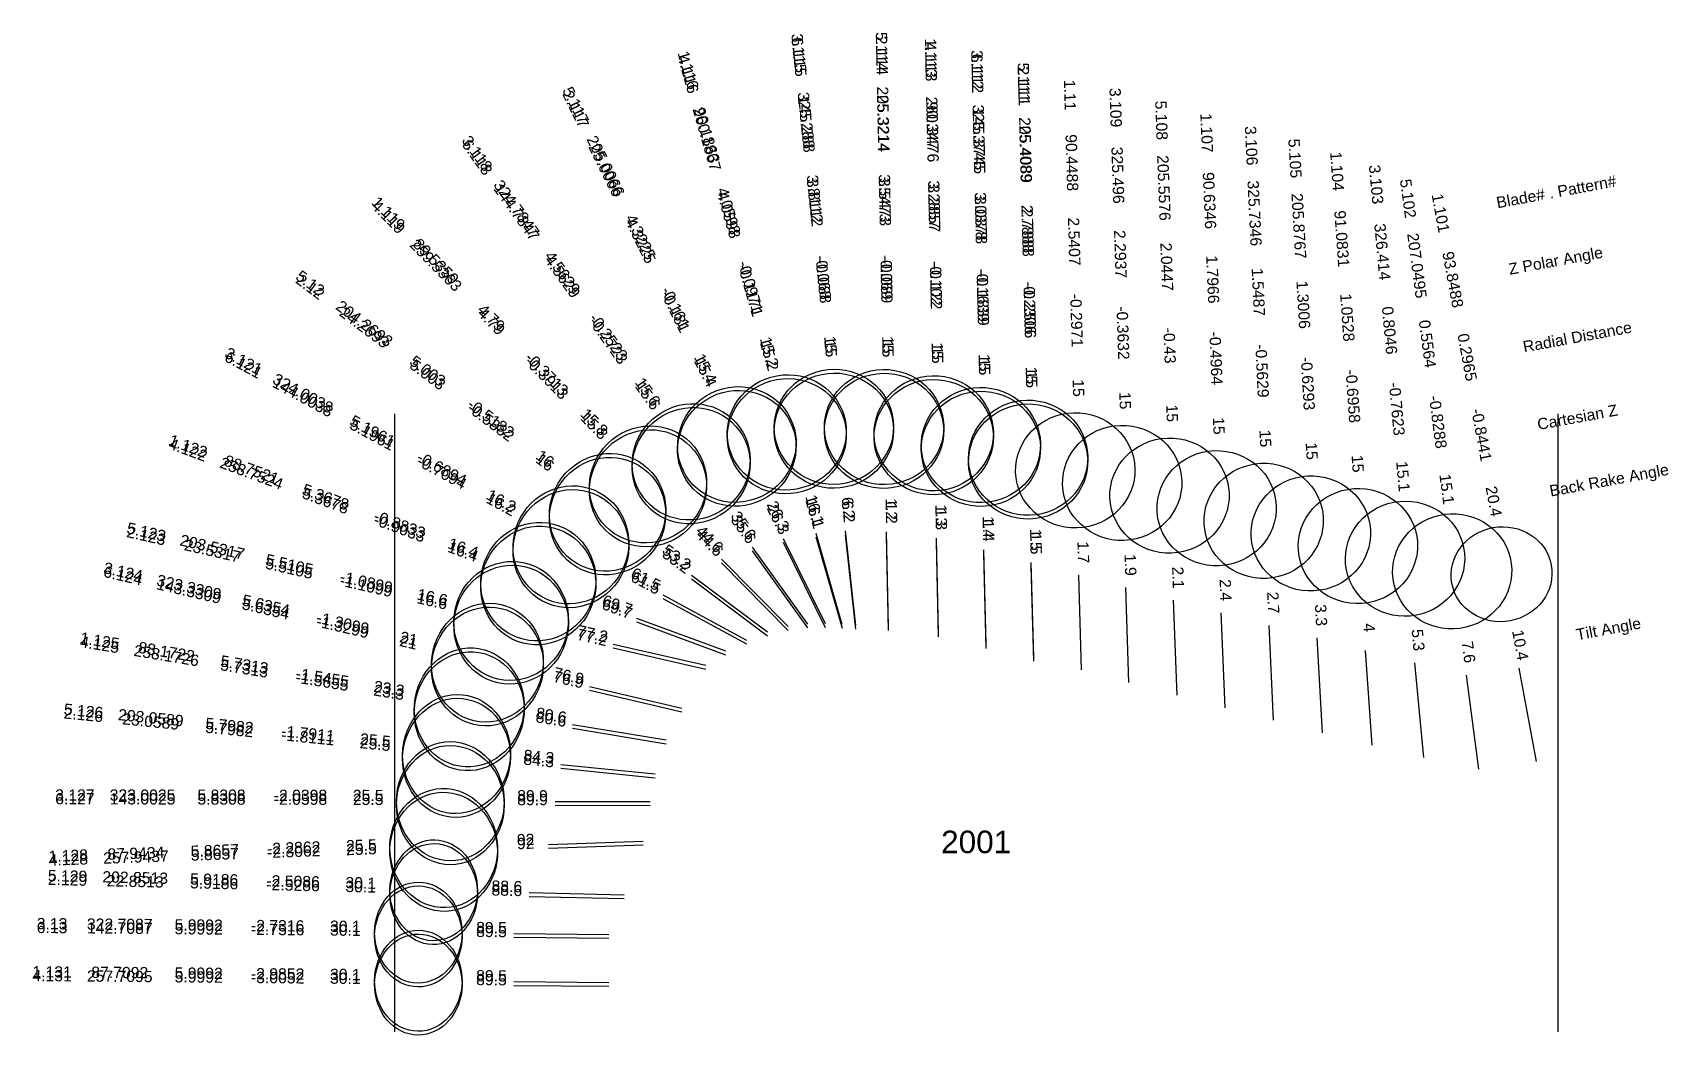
# Model space of a CAD drawing. Header units: inches. Extents: x 27.97 to 36.58, y 14.73 to 20.01.
import ezdxf
from ezdxf.enums import TextEntityAlignment as Align

# ---------------------------------------------------------------- set-up
doc = ezdxf.new("R2010")
doc.units = ezdxf.units.IN
doc.header["$MEASUREMENT"] = 0
for name, color, linetype, true_color in [('Blade_1', 30, 'Continuous', 0xff7f00), ('Blade_2', 7, 'Continuous', 0xcccc00), ('Blade_3', 7, 'Continuous', 0x00cc00), ('Blade_4', 7, 'Continuous', 0x00cccc), ('Blade_5', 7, 'Continuous', 0x0066cc), ('Blade_6', 190, 'Continuous', 0x7f00ff)]:
    doc.layers.add(name, color=color, linetype=linetype, true_color=true_color)
doc.styles.get("Standard").update_dxf_attribs({"font": 'arial.ttf'})

msp = doc.modelspace()

# ---------------------------------------------------------------- linework, layer by layer
for p, q in [((29.875, 18), (29.875, 14.7457)), ((36, 18), (36, 14.7457))]:
    msp.add_line(p, q)
at = {"layer": 'Blade_1'}
for p, q in [((32.0928, 17.3729), (32.2311, 16.8924)), ((32.7268, 17.3466), (32.7381, 16.8468)), ((31.5972, 17.236), (31.9482, 16.8799)), ((33.4754, 17.1516), (33.49, 16.6518)), ((31.1494, 16.9253), (31.6183, 16.7517)), ((34.2262, 16.9526), (34.2468, 16.453)), ((34.986, 16.7541), (35.0212, 16.2553)), ((35.7948, 16.6607), (35.8855, 16.169)), ((30.8128, 16.3647), (31.3061, 16.2832)), ((30.6855, 15.7332), (31.1852, 15.7508)), ((30.5043, 15.0103), (31.0043, 15.0058))]:
    msp.add_line(p, q, dxfattribs=at)
for centre, major_axis, ratio in [((31.9402, 17.9029), (0.3017, 0.0869), 0.965073), ((32.7143, 17.898), (0.3139, 0.0071), 0.965908), ((33.4593, 17.7029), (0.3139, 0.0092), 0.965896), ((31.21, 17.6287), (0.2236, 0.2204), 0.962042), ((34.2034, 17.5036), (0.3137, 0.013), 0.965867), ((34.9472, 17.3042), (0.3132, 0.0221), 0.965753), ((30.6322, 17.1167), (0.109, 0.2945), 0.959196), ((35.7035, 17.1559), (0.2616, 0.0482), 0.937573), ((30.2687, 16.4545), (0.0511, 0.3098), 0.918722), ((30.1343, 15.7138), (-0.0111, 0.3138), 0.902252), ((30.0008, 15.0148), (0.0024, 0.266), 0.865088)]:
    msp.add_ellipse(centre, major_axis=major_axis, ratio=ratio, dxfattribs=at)
at = {"layer": 'Blade_2'}
for p, q in [((31.9215, 17.3244), (32.1426, 16.876)), ((32.4642, 17.3596), (32.4747, 16.8597)), ((33.2259, 17.1981), (33.2392, 16.6983)), ((31.4386, 17.1315), (31.839, 16.832)), ((31.0272, 16.7675), (31.5147, 16.6564)), ((30.7505, 16.1338), (31.248, 16.0839)), ((30.5848, 15.4594), (31.0847, 15.4475))]:
    msp.add_line(p, q, dxfattribs=at)
for centre, major_axis, ratio in [((32.4527, 17.911), (0.3139, 0.0066), 0.965911), ((31.6775, 17.819), (0.2816, 0.1389), 0.9641), ((33.2112, 17.7494), (0.3139, 0.0084), 0.965901), ((30.997, 17.4618), (0.1881, 0.2514), 0.96104), ((30.4895, 16.8901), (0.0698, 0.3061), 0.958375), ((30.2018, 16.1889), (0.0314, 0.3124), 0.90245), ((30.0814, 15.4714), (0.0063, 0.2659), 0.865255)]:
    msp.add_ellipse(centre, major_axis=major_axis, ratio=ratio, dxfattribs=at)
at = {"layer": 'Blade_3'}
for p, q in [((32.2484, 17.3837), (32.3024, 16.8867)), ((31.7581, 17.2992), (32.0491, 16.8927)), ((32.9757, 17.2848), (32.9879, 16.7849)), ((33.7241, 17.0856), (33.7403, 16.5858)), ((31.2887, 17.0477), (31.7283, 16.8094)), ((34.4776, 16.8862), (34.5015, 16.3868)), ((35.2459, 16.6885), (35.2918, 16.1906)), ((30.9017, 16.5647), (31.3885, 16.4509)), ((30.7207, 15.9592), (31.2207, 15.9584)), ((30.5043, 15.2639), (31.0043, 15.2594))]:
    msp.add_line(p, q, dxfattribs=at)
for centre, major_axis, ratio in [((32.1888, 17.932), (0.3122, 0.0339), 0.965729), ((31.4371, 17.7477), (0.2553, 0.1828), 0.963077), ((32.9622, 17.8361), (0.3139, 0.0077), 0.965905), ((33.7063, 17.6368), (0.3138, 0.0101), 0.96589), ((34.4513, 17.4371), (0.3136, 0.015), 0.965846), ((30.8039, 17.3106), (0.1497, 0.276), 0.960089), ((35.1954, 17.2377), (0.3127, 0.0288), 0.965632), ((30.3646, 16.6901), (0.0714, 0.3058), 0.933584), ((30.1692, 15.9602), (0.0005, 0.314), 0.902392), ((30.0008, 15.2684), (0.0024, 0.266), 0.865091)]:
    msp.add_ellipse(centre, major_axis=major_axis, ratio=ratio, dxfattribs=at)
at = {"layer": 'Blade_4'}
for p, q in [((32.0929, 17.353), (32.2313, 16.8725)), ((32.7268, 17.3266), (32.7381, 16.8268)), ((31.5972, 17.216), (31.9483, 16.86)), ((31.1494, 16.9052), (31.6183, 16.7315)), ((30.8128, 16.3448), (31.3062, 16.2635)), ((30.6855, 15.7132), (31.1852, 15.7308)), ((30.5043, 14.9903), (31.0042, 14.9858))]:
    msp.add_line(p, q, dxfattribs=at)
for centre, major_axis, ratio in [((31.9402, 17.8829), (0.3017, 0.0869), 0.96507), ((32.7143, 17.878), (0.3139, 0.0071), 0.965908), ((31.21, 17.6087), (0.2236, 0.2205), 0.962039), ((30.6322, 17.0967), (0.109, 0.2945), 0.959202), ((30.2687, 16.4345), (0.0511, 0.3098), 0.918706), ((30.1343, 15.6938), (-0.0111, 0.3138), 0.90225), ((30.0008, 14.9948), (0.0024, 0.266), 0.865085)]:
    msp.add_ellipse(centre, major_axis=major_axis, ratio=ratio, dxfattribs=at)
at = {"layer": 'Blade_5'}
for p, q in [((31.9214, 17.3444), (32.1426, 16.8959)), ((32.4642, 17.3796), (32.4747, 16.8797)), ((31.4387, 17.1515), (31.8391, 16.8521)), ((33.2259, 17.2181), (33.2392, 16.7183)), ((33.9753, 17.0189), (33.9935, 16.5192)), ((34.7308, 16.8201), (34.7593, 16.3209)), ((31.0272, 16.7875), (31.5147, 16.6764)), ((35.5165, 16.6245), (35.5827, 16.1289)), ((30.7505, 16.1538), (31.248, 16.1039)), ((30.5848, 15.4794), (31.0847, 15.4675))]:
    msp.add_line(p, q, dxfattribs=at)
for centre, major_axis, ratio in [((31.6775, 17.839), (0.2816, 0.1389), 0.964101), ((32.4527, 17.931), (0.3139, 0.0066), 0.965911), ((33.2112, 17.7694), (0.3139, 0.0084), 0.965901), ((30.997, 17.4818), (0.1881, 0.2515), 0.961036), ((33.9553, 17.57), (0.3138, 0.0114), 0.96588), ((34.6994, 17.3707), (0.3135, 0.0179), 0.965813), ((35.4436, 17.1712), (0.3112, 0.0415), 0.965308), ((30.4895, 16.9101), (0.0698, 0.3061), 0.958375), ((30.2018, 16.2089), (0.0314, 0.3124), 0.90245), ((30.0814, 15.4914), (0.0063, 0.2659), 0.865255)]:
    msp.add_ellipse(centre, major_axis=major_axis, ratio=ratio, dxfattribs=at)
at = {"layer": 'Blade_6'}
for p, q in [((32.2483, 17.3637), (32.3023, 16.8666)), ((31.7581, 17.2792), (32.0491, 16.8727)), ((32.9757, 17.2648), (32.9879, 16.7649)), ((31.2888, 17.0278), (31.7284, 16.7896)), ((30.9017, 16.5447), (31.3886, 16.431)), ((30.7207, 15.9392), (31.2207, 15.9383)), ((30.5043, 15.2439), (31.0043, 15.2394))]:
    msp.add_line(p, q, dxfattribs=at)
for centre, major_axis, ratio in [((32.1888, 17.912), (0.3122, 0.0339), 0.965729), ((32.9622, 17.8161), (0.3139, 0.0077), 0.965905), ((31.4371, 17.7277), (0.2553, 0.1828), 0.963077), ((30.8039, 17.2906), (0.1496, 0.2761), 0.960083), ((30.3646, 16.6701), (0.0714, 0.3058), 0.933578), ((30.1692, 15.9402), (0.0006, 0.314), 0.902398), ((30.0008, 15.2484), (0.0024, 0.266), 0.865091)]:
    msp.add_ellipse(centre, major_axis=major_axis, ratio=ratio, dxfattribs=at)

# ---------------------------------------------------------------- texts
for s, height, p in [('Blade# . Pattern#', 0.059375, (35.6768, 19.112)), ('Z Polar Angle', 0.059375, (35.7414, 18.7617)), ('Radial Distance', 0.059375, (35.8168, 18.3529)), ('Cartesian Z', 0.059375, (35.8922, 17.9442)), ('Back Rake Angle', 0.059375, (35.9568, 17.5938)), ('Tilt Angle', 0.05937, (36.0964, 16.8371))]:
    msp.add_text(s, height=height, rotation=10.44909).set_placement(p, align=Align.MIDDLE_LEFT)
msp.add_text('2001', height=0.11875).set_placement((32.9375, 15.7461), align=Align.MIDDLE_CENTER)
at = {"layer": 'Blade_1'}
for s, height, rotation, p in [('1.116', 0.05937, 286.06229, (31.3933, 19.8022)), ('1.113', 0.05937, 271.29487, (32.6697, 19.874)), ('1.11', 0.05937, 271.67436, (33.4016, 19.6786)), ('90.347', 0.05937, 271.29487, (32.6777, 19.5178)), ('90.1863', 0.05937, 286.06229, (31.4919, 19.4599)), ('1.107', 0.05937, 272.36713, (34.1218, 19.4784)), ('90.4488', 0.05937, 271.67436, (33.412, 19.3225)), ('1.104', 0.05937, 274.03518, (34.8081, 19.2758)), ('3.2857', 0.05937, 271.29487, (32.6871, 19.1023)), ('90.6346', 0.05937, 272.36713, (34.1365, 19.1225)), ('1.119', 0.05937, 314.59176, (29.8224, 19.0362)), ('4.0598', 0.05937, 286.06229, (31.6069, 19.0605)), ('1.101', 0.05937, 280.44909, (35.3538, 19.0524)), ('2.5407', 0.05937, 271.67436, (33.4241, 18.907)), ('91.0831', 0.05937, 274.03518, (34.8332, 18.9204)), ('89.5359', 0.05937, 314.59176, (30.0725, 18.7825)), ('-0.0971', 0.05937, 286.06229, (31.7219, 18.6611)), ('-0.102', 0.05937, 271.29487, (32.6965, 18.6868)), ('1.7966', 0.05937, 272.36713, (34.1536, 18.7072)), ('93.8488', 0.05937, 280.44909, (35.4184, 18.7021)), ('-0.2971', 0.05937, 271.67436, (33.4363, 18.4916)), ('1.0528', 0.05937, 274.03518, (34.8624, 18.5058)), ('4.79', 0.05937, 314.59176, (30.3643, 18.4865)), ('-0.4964', 0.05937, 272.36713, (34.1708, 18.2919)), ('15.2', 0.05937, 286.06229, (31.8204, 18.3188)), ('15', 0.05937, 271.29487, (32.7046, 18.3306)), ('0.2965', 0.05937, 280.44909, (35.4938, 18.2933)), ('-0.3713', 0.05937, 314.59176, (30.6561, 18.1906)), ('15', 0.05937, 271.67436, (33.4467, 18.1355)), ('-0.6958', 0.05937, 274.03518, (34.8917, 18.0912)), ('15.8', 0.05937, 314.59176, (30.9062, 17.9369)), ('-0.8441', 0.05937, 280.44909, (35.5691, 17.8846)), ('15', 0.05937, 272.36713, (34.1855, 17.936)), ('1.122', 0.05937, 339.68852, (28.7786, 17.8028)), ('88.7521', 0.05937, 339.68852, (29.1127, 17.6791)), ('15', 0.05937, 274.03518, (34.9168, 17.7359)), ('5.3678', 0.05937, 339.68852, (29.5025, 17.5349)), ('16.1', 0.05937, 286.06229, (32.0599, 17.487)), ('20.4', 0.05937, 280.44909, (35.6338, 17.5343)), ('-0.8833', 0.05937, 339.68852, (29.8923, 17.3906)), ('1.3', 0.05937, 271.29487, (32.7241, 17.4654)), ('44.6', 0.05937, 314.59176, (31.5139, 17.3205)), ('16.4', 0.05937, 339.68852, (30.2264, 17.2669)), ('1.7', 0.05937, 271.67436, (33.472, 17.2703)), ('2.4', 0.05937, 272.36713, (34.2213, 17.0712)), ('69.7', 0.05937, 339.68852, (31.0381, 16.9665)), ('4', 0.0594, 274.03518, (34.9777, 16.8725)), ('1.125', 0.05937, 350.62641, (28.3186, 16.7764)), ('88.1722', 0.05937, 350.62641, (28.6701, 16.7184)), ('10.4', 0.05937, 280.44909, (35.7733, 16.7775)), ('5.7313', 0.05937, 350.62641, (29.0801, 16.6507)), ('-1.5455', 0.05937, 350.62641, (29.4902, 16.583)), ('23.3', 0.05937, 350.62641, (29.8417, 16.525)), ('80.6', 0.05937, 350.62641, (30.6957, 16.384)), ('25.5', 0.05937, 2.01736, (29.7018, 15.6986)), ('92', 0.05937, 2.01736, (30.5668, 15.729)), ('1.128', 0.05937, 2.01736, (28.159, 15.6442)), ('87.9434', 0.05937, 2.01736, (28.5151, 15.6568)), ('5.8657', 0.05937, 2.01736, (28.9304, 15.6714)), ('-2.2862', 0.05937, 2.01736, (29.3458, 15.686)), ('1.131', 0.05937, 359.4856, (28.0724, 15.0321)), ('87.7092', 0.05937, 359.4856, (28.4286, 15.0289)), ('5.9992', 0.05937, 359.4856, (28.8442, 15.0252)), ('-2.9852', 0.05937, 359.4856, (29.2598, 15.0215)), ('30.1', 0.05937, 359.4856, (29.6161, 15.0183)), ('89.5', 0.05937, 359.4856, (30.3855, 15.0113))]:
    msp.add_text(s, height=height, rotation=rotation, dxfattribs=at).set_placement(p, align=Align.CENTER)
at = {"layer": 'Blade_2'}
for s, rotation, p in [('2.114', 271.19937, (32.4113, 19.8871)), ('2.111', 271.52548, (33.1586, 19.7252)), ('2.117', 296.25419, (30.8032, 19.5916)), ('25.3214', 271.19937, (32.4187, 19.5309)), ('25.4089', 271.52548, (33.1681, 19.3691)), ('25.0066', 296.25419, (30.9608, 19.2721)), ('3.5473', 271.19937, (32.4274, 19.1154)), ('2.7888', 271.52548, (33.1792, 18.9536)), ('4.3225', 296.25419, (31.1446, 18.8994)), ('-0.089', 271.19937, (32.4361, 18.6998)), ('2.12', 323.203, (29.4143, 18.6457)), ('-0.181', 296.25419, (31.3285, 18.5266)), ('-0.2506', 271.52548, (33.1902, 18.5381)), ('24.2693', 323.203, (29.6996, 18.4323)), ('15', 271.19937, (32.4436, 18.3437)), ('5.003', 323.203, (30.0324, 18.1833)), ('15.4', 296.25419, (31.4861, 18.2071)), ('15', 271.52548, (33.1997, 18.182)), ('-0.5382', 323.203, (30.3652, 17.9344)), ('16', 323.203, (30.6505, 17.721)), ('26.3', 296.25419, (31.8689, 17.4309)), ('1.2', 271.19937, (32.4617, 17.4783)), ('2.123', 347.15688, (28.5624, 17.3294)), ('23.5317', 347.15688, (28.9098, 17.2503)), ('1.5', 271.52548, (33.2228, 17.3168)), ('5.5105', 347.15688, (29.315, 17.1579)), ('53.2', 323.203, (31.3435, 17.2026)), ('-1.1099', 347.15688, (29.7202, 17.0655)), ('16.6', 347.15688, (30.0676, 16.9863)), ('77.2', 347.15688, (30.9114, 16.7939)), ('2.126', 354.26907, (28.2352, 16.3863)), ('23.0589', 354.26907, (28.5896, 16.3507)), ('5.7982', 354.26907, (29.0032, 16.3092)), ('-1.8111', 354.26907, (29.4167, 16.2677)), ('25.5', 354.26907, (29.7712, 16.2321)), ('84.3', 354.26907, (30.6324, 16.1457)), ('2.129', 358.6369, (28.1535, 15.5173)), ('22.8513', 358.6369, (28.5096, 15.5088)), ('5.9186', 358.6369, (28.9252, 15.4989)), ('-2.5286', 358.6369, (29.3407, 15.489)), ('30.1', 358.6369, (29.6968, 15.4806)), ('88.6', 358.6369, (30.4661, 15.4622))]:
    msp.add_text(s, height=0.05937, rotation=rotation, dxfattribs=at).set_placement(p, align=Align.CENTER)
at = {"layer": 'Blade_3'}
for s, rotation, p in [('3.115', 276.2007, (31.9754, 19.8969)), ('3.112', 271.39744, (32.914, 19.812)), ('325.288', 276.2007, (32.0138, 19.5428)), ('3.109', 271.85049, (33.6425, 19.6123)), ('325.3745', 271.39744, (32.9227, 19.4559)), ('3.118', 305.59497, (30.2866, 19.3549)), ('3.106', 272.73947, (34.3568, 19.4113)), ('325.496', 271.85049, (33.654, 19.2562)), ('3.103', 275.26192, (35.0141, 19.2059)), ('324.7847', 305.59497, (30.494, 19.0652)), ('3.8112', 276.2007, (32.0587, 19.1296)), ('325.7346', 272.73947, (34.3738, 19.0555)), ('3.0378', 271.39744, (32.9329, 19.0404)), ('2.2937', 271.85049, (33.6674, 18.8408)), ('326.414', 275.26192, (35.0468, 18.8511)), ('4.5629', 305.59497, (30.7359, 18.7272)), ('-0.068', 276.2007, (32.1036, 18.7164)), ('-0.1639', 271.39744, (32.943, 18.6249)), ('1.5487', 272.73947, (34.3937, 18.6403)), ('-0.2523', 305.59497, (30.9778, 18.3893)), ('-0.3632', 271.85049, (33.6808, 18.4254)), ('0.8046', 275.26192, (35.0849, 18.4372)), ('3.121', 331.53333, (29.0664, 18.2527)), ('15', 276.2007, (32.1421, 18.3622)), ('-0.5629', 272.73947, (34.4136, 18.2252)), ('15', 271.39744, (32.9517, 18.2687)), ('324.0038', 331.53333, (29.3796, 18.0829)), ('15.6', 305.59497, (31.1852, 18.0996)), ('15', 271.85049, (33.6923, 18.0693)), ('-0.7623', 275.26192, (35.123, 18.0234)), ('5.1961', 331.53333, (29.7449, 17.8848)), ('15', 272.73947, (34.4306, 17.8694)), ('-0.6894', 331.53333, (30.1103, 17.6867)), ('15.1', 275.26192, (35.1557, 17.6686)), ('16.2', 331.53333, (30.4235, 17.5169)), ('35.6', 305.59497, (31.6889, 17.3958)), ('6.2', 276.2007, (32.2356, 17.5018)), ('1.4', 271.39744, (32.9728, 17.4035)), ('1.9', 271.85049, (33.7203, 17.2043)), ('3.124', 346.85278, (28.4399, 17.1397)), ('323.3309', 346.85278, (28.7868, 17.0586)), ('61.5', 331.53333, (31.1843, 17.1043)), ('5.6354', 346.85278, (29.1916, 16.9641)), ('2.7', 272.73947, (34.472, 17.0048)), ('-1.3099', 346.85278, (29.5963, 16.8696)), ('21', 346.85278, (29.9432, 16.7885)), ('5.3', 275.26192, (35.235, 16.8068)), ('76.9', 346.85278, (30.786, 16.5917)), ('3.127', 359.89973, (28.1927, 15.9637)), ('323.0025', 359.89973, (28.5489, 15.963)), ('5.8308', 359.89973, (28.9645, 15.9623)), ('-2.0398', 359.89973, (29.3802, 15.9616)), ('25.5', 359.89973, (29.7364, 15.961)), ('89.9', 359.89973, (30.6019, 15.9594)), ('3.13', 359.4856, (28.0724, 15.2857)), ('322.7087', 359.4856, (28.4286, 15.2825)), ('5.9992', 359.4856, (28.8442, 15.2788)), ('-2.7316', 359.4856, (29.2598, 15.2751)), ('30.1', 359.4856, (29.6161, 15.2719)), ('89.5', 359.4856, (30.3855, 15.2649))]:
    msp.add_text(s, height=0.05937, rotation=rotation, dxfattribs=at).set_placement(p, align=Align.CENTER)
at = {"layer": 'Blade_4'}
for s, rotation, p in [('4.113', 271.29688, (32.6696, 19.854)), ('4.116', 286.07517, (31.3929, 19.7821)), ('260.3476', 271.29688, (32.6777, 19.4978)), ('260.1867', 286.07517, (31.4915, 19.4398)), ('3.2857', 271.29688, (32.6871, 19.0823)), ('4.0598', 286.07517, (31.6066, 19.0404)), ('4.119', 314.59612, (29.8223, 19.0161)), ('259.5363', 314.59612, (30.0724, 18.7624)), ('-0.1171', 286.07517, (31.7217, 18.641)), ('-0.122', 271.29688, (32.6965, 18.6668)), ('4.79', 314.59612, (30.3643, 18.4665)), ('15.2', 286.07517, (31.8203, 18.2987)), ('15', 271.29688, (32.7045, 18.3106)), ('-0.3913', 314.59612, (30.6561, 18.1705)), ('15.8', 314.59612, (30.9062, 17.9168)), ('4.122', 339.67969, (28.7787, 17.7831)), ('258.7524', 339.67969, (29.1128, 17.6594)), ('5.3678', 339.67969, (29.5026, 17.515)), ('16.1', 286.07517, (32.06, 17.4671)), ('1.3', 271.29688, (32.7241, 17.4454)), ('-0.9033', 339.67969, (29.8923, 17.3707)), ('16.4', 339.67969, (30.2264, 17.247)), ('44.6', 314.59612, (31.5139, 17.3006)), ('69.7', 339.67969, (31.038, 16.9464)), ('4.125', 350.63803, (28.3185, 16.756)), ('258.1726', 350.63803, (28.67, 16.6981)), ('5.7313', 350.63803, (29.0801, 16.6305)), ('-1.5655', 350.63803, (29.4902, 16.5628)), ('23.3', 350.63803, (29.8417, 16.5049)), ('80.6', 350.63803, (30.6957, 16.3641)), ('92', 2.01734, (30.5668, 15.709)), ('4.128', 2.01734, (28.159, 15.6242)), ('257.9437', 2.01734, (28.5151, 15.6368)), ('5.8657', 2.01734, (28.9304, 15.6514)), ('-2.3062', 2.01734, (29.3458, 15.666)), ('25.5', 2.01734, (29.7018, 15.6786)), ('4.131', 359.48561, (28.0724, 15.0121)), ('257.7095', 359.48561, (28.4286, 15.0089)), ('5.9992', 359.48561, (28.8442, 15.0052)), ('-3.0052', 359.48561, (29.2598, 15.0015)), ('30.1', 359.48561, (29.6161, 14.9983)), ('89.5', 359.48561, (30.3855, 14.9913))]:
    msp.add_text(s, height=0.05937, rotation=rotation, dxfattribs=at).set_placement(p, align=Align.CENTER)
at = {"layer": 'Blade_5'}
for s, rotation, p in [('5.114', 271.19937, (32.4113, 19.9071)), ('5.111', 271.52548, (33.1586, 19.7452)), ('5.117', 296.25052, (30.8033, 19.6117)), ('205.3214', 271.19937, (32.4187, 19.5509)), ('5.108', 272.08019, (33.8836, 19.5452)), ('205.4089', 271.52548, (33.1681, 19.3891)), ('205.0066', 296.25052, (30.9609, 19.2922)), ('5.105', 273.26806, (34.5867, 19.344)), ('205.5576', 272.08019, (33.8965, 19.1892)), ('3.5473', 271.19937, (32.4274, 19.1354)), ('5.102', 277.60218, (35.1821, 19.1303)), ('205.8767', 273.26806, (34.607, 18.9883)), ('4.3225', 296.25052, (31.1447, 18.9194)), ('2.7888', 271.52548, (33.1792, 18.9736)), ('207.0495', 277.60218, (35.2292, 18.7772)), ('2.0447', 272.08019, (33.9116, 18.7738)), ('-0.069', 271.19937, (32.4361, 18.7198)), ('5.12', 323.20962, (29.4142, 18.6655)), ('-0.2306', 271.52548, (33.1902, 18.5581)), ('1.3006', 273.26806, (34.6307, 18.5734)), ('-0.161', 296.25052, (31.3285, 18.5466)), ('204.2693', 323.20962, (29.6995, 18.4522)), ('-0.43', 272.08019, (33.9267, 18.3585)), ('0.5564', 277.60218, (35.2842, 18.3652)), ('15', 271.19937, (32.4436, 18.3637)), ('5.003', 323.20962, (30.0323, 18.2032)), ('15.4', 296.25052, (31.4861, 18.2271)), ('-0.6293', 273.26806, (34.6544, 18.1584)), ('15', 271.52548, (33.1997, 18.202)), ('-0.8288', 277.60218, (35.3392, 17.9533)), ('-0.5182', 323.20962, (30.3651, 17.9543)), ('15', 272.08019, (33.9396, 18.0025)), ('15', 273.26806, (34.6747, 17.8027)), ('16', 323.20962, (30.6504, 17.741)), ('15.1', 277.60218, (35.3863, 17.6001)), ('26.3', 296.25052, (31.8689, 17.4509)), ('1.2', 271.19937, (32.4617, 17.4983)), ('5.123', 347.15688, (28.5624, 17.3494)), ('203.5317', 347.15688, (28.9098, 17.2703)), ('53.2', 323.20962, (31.3436, 17.2226)), ('1.5', 271.52548, (33.2228, 17.3368)), ('5.5105', 347.15688, (29.315, 17.1779)), ('-1.0899', 347.15688, (29.7202, 17.0855)), ('2.1', 272.08019, (33.971, 17.1375)), ('16.6', 347.15688, (30.0676, 17.0063)), ('3.3', 273.26806, (34.724, 16.9387)), ('77.2', 347.15688, (30.9114, 16.8139)), ('7.6', 277.60218, (35.5008, 16.7423)), ('5.126', 354.26907, (28.2352, 16.4063)), ('203.0589', 354.26907, (28.5896, 16.3707)), ('5.7982', 354.26907, (29.0032, 16.3292)), ('-1.7911', 354.26907, (29.4167, 16.2877)), ('25.5', 354.26907, (29.7712, 16.2521)), ('84.3', 354.26907, (30.6324, 16.1657)), ('5.129', 358.6369, (28.1535, 15.5373)), ('202.8513', 358.6369, (28.5096, 15.5288)), ('5.9186', 358.6369, (28.9252, 15.5189)), ('-2.5086', 358.6369, (29.3407, 15.509)), ('30.1', 358.6369, (29.6968, 15.5006)), ('88.6', 358.6369, (30.4661, 15.4822))]:
    msp.add_text(s, height=0.05937, rotation=rotation, dxfattribs=at).set_placement(p, align=Align.CENTER)
at = {"layer": 'Blade_6'}
for s, rotation, p in [('6.115', 276.19301, (31.9756, 19.877)), ('6.112', 271.39744, (32.914, 19.792)), ('145.288', 276.19301, (32.0141, 19.5228)), ('145.3745', 271.39744, (32.9227, 19.4359)), ('6.118', 305.59497, (30.2866, 19.3349)), ('144.7847', 305.59497, (30.494, 19.0452)), ('3.8112', 276.19301, (32.0589, 19.1096)), ('3.0378', 271.39744, (32.9329, 19.0204)), ('4.5629', 305.59497, (30.7359, 18.7072)), ('-0.088', 276.19301, (32.1037, 18.6964)), ('-0.1839', 271.39744, (32.943, 18.6049)), ('-0.2723', 305.59497, (30.9778, 18.3693)), ('15', 276.19301, (32.1422, 18.3422)), ('6.121', 331.54289, (29.0662, 18.2324)), ('15', 271.39744, (32.9517, 18.2487)), ('144.0038', 331.54289, (29.3794, 18.0627)), ('15.6', 305.59497, (31.1852, 18.0796)), ('5.1961', 331.54289, (29.7448, 17.8646)), ('-0.7094', 331.54289, (30.1102, 17.6666)), ('16.2', 331.54289, (30.4234, 17.4968)), ('6.2', 276.19301, (32.2355, 17.4818)), ('35.6', 305.59497, (31.6889, 17.3758)), ('1.4', 271.39744, (32.9728, 17.3835)), ('6.124', 346.85778, (28.4399, 17.1195)), ('61.5', 331.54289, (31.1844, 17.0844)), ('143.3309', 346.85778, (28.7868, 17.0385)), ('5.6354', 346.85778, (29.1915, 16.944)), ('-1.3299', 346.85778, (29.5963, 16.8495)), ('21', 346.85778, (29.9432, 16.7685)), ('76.9', 346.85778, (30.786, 16.5717)), ('6.127', 359.89548, (28.1927, 15.9438)), ('143.0025', 359.89548, (28.5489, 15.9432)), ('5.8308', 359.89548, (28.9645, 15.9424)), ('-2.0598', 359.89548, (29.3802, 15.9416)), ('25.5', 359.89548, (29.7364, 15.941)), ('89.9', 359.89548, (30.6019, 15.9394)), ('6.13', 359.4856, (28.0724, 15.2657)), ('142.7087', 359.4856, (28.4286, 15.2625)), ('5.9992', 359.4856, (28.8442, 15.2588)), ('-2.7516', 359.4856, (29.2598, 15.2551)), ('30.1', 359.4856, (29.6161, 15.2519)), ('89.5', 359.4856, (30.3855, 15.2449))]:
    msp.add_text(s, height=0.05937, rotation=rotation, dxfattribs=at).set_placement(p, align=Align.CENTER)

doc.saveas('drawing.dxf')
